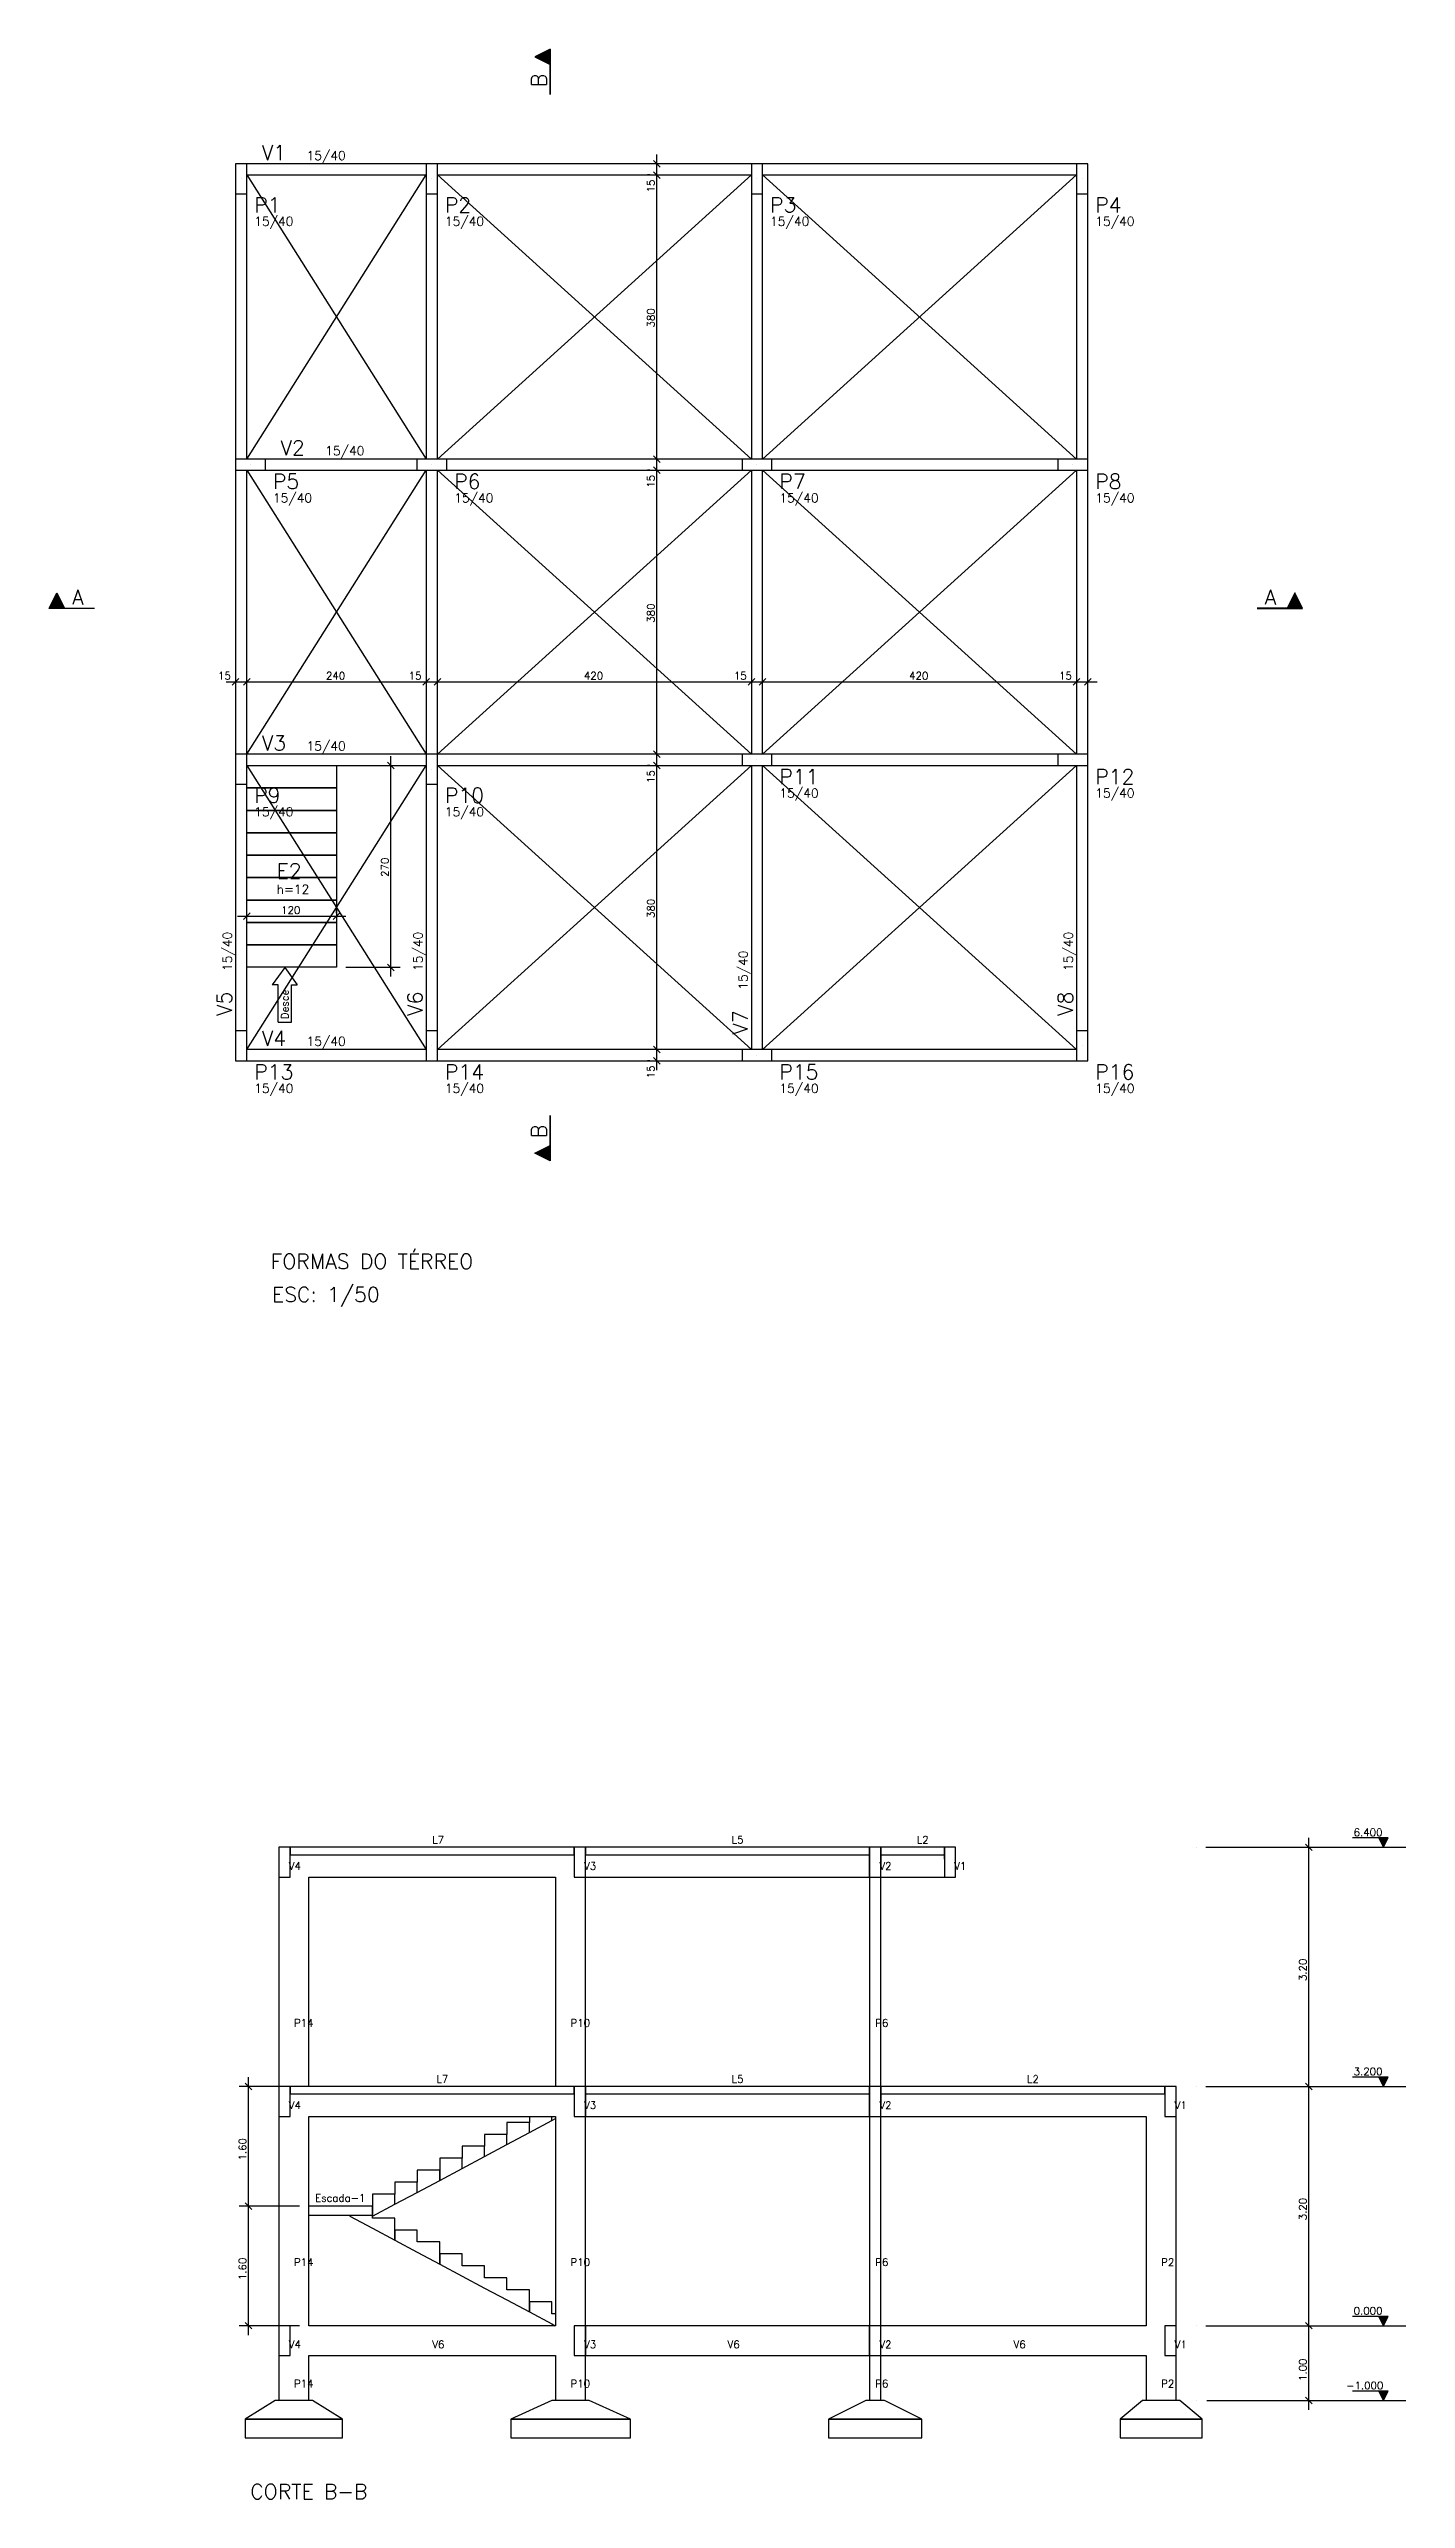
# Model space of a CAD drawing. Extents: x 3293.7 to 3380.6, y -1094.9 to -1060.8.
# Drawn here: x 3317.74 to 3335.89, y -1094.64 to -1061.86 of the extents above; entities that cross this region are included whole.
import ezdxf

# ---------------------------------------------------------------- set-up
doc = ezdxf.new("R2010")
doc.units = 0
doc.header["$LTSCALE"] = 50
doc.header["$MEASUREMENT"] = 0
doc.linetypes.add('ESTILO_TQS_0002', pattern=[0.4, 0.1, -0.3])
doc.layers.get('0').update_dxf_attribs({"linetype": 'CONTINUOUS'})
for name, color, linetype in [('1', 7, 'CONTINUOUS'), ('10', 3, 'CONTINUOUS'), ('11', 3, 'CONTINUOUS'), ('12', 3, 'CONTINUOUS'), ('13', 3, 'CONTINUOUS'), ('18', 4, 'CONTINUOUS'), ('200', 7, 'ESTILO_TQS_0002'), ('218', 5, 'CONTINUOUS'), ('219', 15, 'CONTINUOUS'), ('221', 11, 'CONTINUOUS'), ('226', 9, 'CONTINUOUS'), ('241', 12, 'CONTINUOUS'), ('242', 3, 'CONTINUOUS'), ('3', 1, 'CONTINUOUS'), ('30', 15, 'CONTINUOUS'), ('8', 3, 'CONTINUOUS'), ('9', 3, 'CONTINUOUS')]:
    doc.layers.add(name, color=color, linetype=linetype)
doc.styles.get("Standard").update_dxf_attribs({"font": 'ROMANS.SHX'})

# ---------------------------------------------------------------- blocks, each defined once
blk = doc.blocks.new('_DESCE', base_point=(-107.772629, -2930.174402))
for p, q in [((-107.772629, -2929.629159), (-106.272629, -2929.629159)), ((-107.772629, -2929.629159), (-107.772629, -2930.174402)), ((-107.772629, -2930.174402), (-106.272629, -2930.174402)), ((-105.572629, -2929.896668), (-106.272629, -2929.396668)), ((-106.272629, -2929.629159), (-106.272629, -2929.396668)), ((-105.572629, -2929.896668), (-106.272629, -2930.396668)), ((-106.272629, -2930.174402), (-106.272629, -2930.396668))]:
    blk.add_line(p, q)
blk = doc.blocks.new('_CORTEA', base_point=(9209.126031, 51.132535))
for p, q in [((9207.910076, 51.132535), (9208.117492, 51.547367)), ((9209.126031, 51.132535), (9207.910076, 51.132535)), ((9207.912897, 51.134273), (9208.117492, 51.543465)), ((9207.912897, 51.134274), (9209.126031, 51.134274)), ((9207.927983, 51.164445), (9208.307002, 51.164445)), ((9207.943939, 51.196355), (9208.291047, 51.196355)), ((9207.959894, 51.228265), (9208.275091, 51.228265)), ((9207.97585, 51.260175), (9208.259136, 51.260175)), ((9207.991806, 51.292086), (9208.24318, 51.292086)), ((9208.007761, 51.323996), (9208.227225, 51.323996)), ((9208.02362, 51.355717), (9208.211271, 51.355904)), ((9208.03967, 51.387816), (9208.195315, 51.387816)), ((9208.055624, 51.419726), (9208.17936, 51.419726)), ((9208.071579, 51.451636), (9208.163405, 51.451636)), ((9208.087534, 51.483547), (9208.14745, 51.483547)), ((9208.103489, 51.515457), (9208.131496, 51.515457)), ((9208.117492, 51.547367), (9208.324039, 51.134273)), ((9208.117492, 51.543464), (9208.322088, 51.134274))]:
    blk.add_line(p, q)
blk.add_lwpolyline([(9207.912898, 51.134274), (9208.117492, 51.543464), (9208.322088, 51.134274), (9207.912898, 51.134274)])
blk = doc.blocks.new('_COTAZL', base_point=(3914.576871, -2321.628458))
for p, q in [((3914.826871, -2321.128457), (3912.906872, -2321.128457)), ((3914.576871, -2321.628458), (3914.326871, -2321.128457)), ((3914.349167, -2321.17305), (3914.804576, -2321.17305)), ((3914.371463, -2321.217641), (3914.78228, -2321.217641)), ((3914.393759, -2321.262233), (3914.759985, -2321.262233)), ((3914.416054, -2321.306824), (3914.73769, -2321.306824)), ((3914.43835, -2321.351415), (3914.715394, -2321.351416)), ((3914.460646, -2321.396006), (3914.693099, -2321.396006)), ((3914.482942, -2321.440599), (3914.670803, -2321.440598)), ((3914.505238, -2321.485191), (3914.648507, -2321.48519)), ((3914.527534, -2321.529782), (3914.626211, -2321.529782)), ((3914.549829, -2321.574373), (3914.603914, -2321.574373)), ((3914.576871, -2321.628458), (3914.826871, -2321.128457))]:
    blk.add_line(p, q)
blk.add_lwpolyline([(3914.326871, -2321.128457), (3914.576871, -2321.628458), (3914.826871, -2321.128457), (3914.326871, -2321.128457)])

msp = doc.modelspace()

# ---------------------------------------------------------------- linework, layer by layer
at = {"layer": '1'}
for points in [[(3322.786, -1063.398), (3320.386, -1063.398)], [(3320.386, -1063.548), (3322.786, -1063.548)], [(3327.136, -1063.398), (3322.936, -1063.398)], [(3322.936, -1063.548), (3327.136, -1063.548)], [(3331.486, -1063.398), (3327.286, -1063.398)], [(3327.286, -1063.548), (3331.486, -1063.548)], [(3320.236, -1063.798), (3320.236, -1067.348)], [(3320.386, -1067.348), (3320.386, -1063.798)], [(3322.786, -1063.798), (3322.786, -1067.348)], [(3322.936, -1067.348), (3322.936, -1063.798)], [(3327.136, -1063.798), (3327.136, -1067.348)], [(3327.286, -1067.348), (3327.286, -1063.798)], [(3331.486, -1063.798), (3331.486, -1067.348)], [(3331.636, -1067.348), (3331.636, -1063.798)], [(3320.236, -1067.498), (3320.236, -1071.298)], [(3320.386, -1071.298), (3320.386, -1067.498)], [(3322.661, -1067.348), (3320.636, -1067.348)], [(3320.636, -1067.498), (3322.661, -1067.498)], [(3322.786, -1067.498), (3322.786, -1071.298)], [(3322.936, -1071.298), (3322.936, -1067.498)], [(3327.011, -1067.348), (3323.061, -1067.348)], [(3323.061, -1067.498), (3327.011, -1067.498)], [(3327.136, -1067.498), (3327.136, -1071.298)], [(3327.286, -1071.298), (3327.286, -1067.498)], [(3331.236, -1067.348), (3327.411, -1067.348)], [(3327.411, -1067.498), (3331.236, -1067.498)], [(3331.486, -1067.498), (3331.486, -1071.298)], [(3331.636, -1071.298), (3331.636, -1067.498)], [(3322.786, -1071.298), (3320.386, -1071.298)], [(3320.386, -1071.448), (3322.786, -1071.448)], [(3327.011, -1071.298), (3322.936, -1071.298)], [(3322.936, -1071.448), (3327.011, -1071.448)], [(3327.136, -1071.448), (3327.136, -1075.248)], [(3327.286, -1075.248), (3327.286, -1071.448)], [(3331.236, -1071.298), (3327.411, -1071.298)], [(3327.411, -1071.448), (3331.236, -1071.448)], [(3331.486, -1071.448), (3331.486, -1074.998)], [(3331.636, -1074.998), (3331.636, -1071.448)], [(3320.236, -1071.698), (3320.236, -1074.998)], [(3320.386, -1074.998), (3320.386, -1071.698)], [(3322.786, -1071.698), (3322.786, -1074.998)], [(3322.936, -1074.998), (3322.936, -1071.698)], [(3322.786, -1075.248), (3320.386, -1075.248)], [(3320.386, -1075.398), (3322.786, -1075.398)], [(3327.011, -1075.248), (3322.936, -1075.248)], [(3322.936, -1075.398), (3327.011, -1075.398)], [(3331.486, -1075.248), (3327.411, -1075.248)], [(3327.411, -1075.398), (3331.486, -1075.398)]]:
    msp.add_lwpolyline(points, dxfattribs=at)
at = {"layer": '18'}
for points in [[(3320.906, -1085.921), (3320.817, -1085.921), (3320.817, -1086.083)], [(3320.817, -1086.083), (3320.817, -1086.321), (3320.906, -1086.321)], [(3320.967, -1085.921), (3320.906, -1085.921)], [(3322.653, -1085.921), (3320.967, -1085.921)], [(3320.967, -1086.159), (3320.967, -1086.021)], [(3320.967, -1086.021), (3322.504, -1086.021)], [(3320.967, -1086.321), (3320.967, -1086.159)], [(3322.504, -1086.021), (3322.653, -1086.021)], [(3324.767, -1085.921), (3322.653, -1085.921)], [(3322.653, -1086.021), (3324.618, -1086.021)], [(3324.618, -1086.021), (3324.767, -1086.021)], [(3324.856, -1085.921), (3324.767, -1085.921)], [(3324.767, -1086.021), (3324.767, -1086.083)], [(3324.767, -1086.083), (3324.767, -1086.321), (3324.856, -1086.321)], [(3324.917, -1085.921), (3324.856, -1085.921)], [(3328.717, -1085.921), (3324.917, -1085.921)], [(3324.917, -1086.159), (3324.917, -1086.021)], [(3324.917, -1086.021), (3327.252, -1086.021)], [(3324.917, -1086.321), (3324.917, -1086.159)], [(3327.252, -1086.021), (3328.717, -1086.021)], [(3328.809, -1085.921), (3328.717, -1085.921)], [(3328.717, -1086.321), (3328.717, -1086.021), (3328.717, -1085.983)], [(3328.717, -1086.021), (3328.717, -1086.075)], [(3328.717, -1086.075), (3328.717, -1086.321), (3328.809, -1086.321)], [(3328.867, -1085.921), (3328.809, -1085.921)], [(3329.717, -1085.921), (3328.867, -1085.921)], [(3328.867, -1086.167), (3328.867, -1086.021)], [(3328.867, -1086.021), (3328.867, -1086.167)], [(3328.867, -1086.021), (3329.185, -1086.021)], [(3328.867, -1086.321), (3328.867, -1086.167)], [(3329.185, -1086.021), (3329.717, -1086.021)], [(3329.807, -1085.921), (3329.717, -1085.921)], [(3329.717, -1086.078), (3329.717, -1086.021)], [(3329.717, -1086.021), (3329.717, -1086.078)], [(3329.717, -1086.021), (3329.717, -1086.078)], [(3329.717, -1086.078), (3329.717, -1086.321), (3329.807, -1086.321)], [(3329.867, -1085.921), (3329.807, -1085.921)], [(3329.867, -1086.163), (3329.867, -1085.921)], [(3329.867, -1086.321), (3329.867, -1086.163)], [(3320.817, -1086.321), (3320.817, -1089.121)], [(3320.906, -1086.321), (3320.967, -1086.321)], [(3321.217, -1086.321), (3324.517, -1086.321)], [(3321.217, -1089.121), (3321.217, -1086.321)], [(3324.517, -1086.321), (3324.517, -1089.121)], [(3324.856, -1086.321), (3324.917, -1086.321)], [(3324.917, -1086.321), (3328.717, -1086.321)], [(3324.917, -1089.121), (3324.917, -1086.321)], [(3328.717, -1086.321), (3328.717, -1089.121)], [(3328.809, -1086.321), (3328.867, -1086.321)], [(3328.867, -1086.321), (3329.717, -1086.321)], [(3328.867, -1089.121), (3328.867, -1086.321)], [(3329.807, -1086.321), (3329.867, -1086.321)], [(3320.906, -1089.121), (3320.817, -1089.121), (3320.817, -1089.283)], [(3320.967, -1089.121), (3320.906, -1089.121)], [(3322.653, -1089.121), (3320.967, -1089.121)], [(3320.967, -1089.359), (3320.967, -1089.221), (3320.967, -1089.162)], [(3324.767, -1089.121), (3322.653, -1089.121)], [(3324.856, -1089.121), (3324.767, -1089.121)], [(3324.917, -1089.121), (3324.856, -1089.121)], [(3328.717, -1089.121), (3324.917, -1089.121)], [(3328.809, -1089.121), (3328.717, -1089.121)], [(3328.867, -1089.121), (3328.809, -1089.121)], [(3330.358, -1089.121), (3328.867, -1089.121)], [(3332.667, -1089.121), (3330.358, -1089.121)], [(3332.758, -1089.121), (3332.667, -1089.121)], [(3332.817, -1089.121), (3332.758, -1089.121)], [(3332.817, -1089.364), (3332.817, -1089.121)], [(3332.817, -1092.321), (3332.817, -1089.121)], [(3320.817, -1089.283), (3320.817, -1089.521), (3320.906, -1089.521)], [(3320.967, -1089.221), (3322.504, -1089.221)], [(3320.967, -1089.521), (3320.967, -1089.359)], [(3322.504, -1089.221), (3322.653, -1089.221)], [(3322.653, -1089.221), (3324.618, -1089.221)], [(3324.618, -1089.221), (3324.767, -1089.221)], [(3324.767, -1089.181), (3324.767, -1089.221), (3324.767, -1089.283)], [(3324.767, -1089.283), (3324.767, -1089.521), (3324.856, -1089.521)], [(3324.917, -1089.359), (3324.917, -1089.221)], [(3324.917, -1089.221), (3324.917, -1089.521), (3328.717, -1089.521)], [(3324.917, -1089.221), (3327.252, -1089.221)], [(3324.917, -1089.521), (3324.917, -1089.359)], [(3327.252, -1089.221), (3328.717, -1089.221)], [(3328.717, -1089.183), (3328.717, -1089.221), (3328.717, -1089.275)], [(3328.717, -1089.521), (3328.717, -1089.221)], [(3328.717, -1089.275), (3328.717, -1089.521), (3328.809, -1089.521)], [(3328.867, -1089.367), (3328.867, -1089.221)], [(3328.867, -1089.221), (3328.867, -1089.367)], [(3328.867, -1089.221), (3330.288, -1089.221)], [(3328.867, -1089.521), (3328.867, -1089.367)], [(3330.288, -1089.221), (3330.358, -1089.221)], [(3330.358, -1089.221), (3332.515, -1089.221)], [(3332.515, -1089.221), (3332.667, -1089.221)], [(3332.667, -1089.221), (3332.667, -1089.278)], [(3332.667, -1089.278), (3332.667, -1089.521), (3332.758, -1089.521)], [(3332.817, -1089.521), (3332.817, -1089.364)], [(3320.817, -1089.521), (3320.817, -1092.321)], [(3320.906, -1089.521), (3320.967, -1089.521)], [(3321.217, -1089.521), (3324.517, -1089.521)], [(3321.217, -1092.321), (3321.217, -1089.521)], [(3323.867, -1089.761), (3323.567, -1089.761), (3323.567, -1089.921)], [(3323.567, -1090.057), (3323.867, -1089.897), (3323.867, -1089.761)], [(3324.167, -1089.601), (3323.867, -1089.601), (3323.867, -1089.761)], [(3323.867, -1089.897), (3324.167, -1089.737), (3324.167, -1089.601)], [(3324.167, -1089.521), (3324.167, -1089.601)], [(3324.167, -1089.737), (3324.467, -1089.577), (3324.467, -1089.521)], [(3324.467, -1089.577), (3324.517, -1089.551)], [(3324.517, -1089.521), (3324.517, -1092.321)], [(3324.856, -1089.521), (3324.917, -1089.521)], [(3324.917, -1092.321), (3324.917, -1089.521)], [(3328.717, -1089.521), (3328.717, -1092.321)], [(3328.809, -1089.521), (3328.867, -1089.521)], [(3328.867, -1089.521), (3332.417, -1089.521)], [(3328.867, -1092.321), (3328.867, -1089.521)], [(3332.417, -1089.521), (3332.417, -1092.321)], [(3332.758, -1089.521), (3332.817, -1089.521)], [(3323.267, -1090.081), (3322.967, -1090.081), (3322.967, -1090.377)], [(3322.967, -1090.377), (3323.267, -1090.217), (3323.267, -1090.081)], [(3323.567, -1089.921), (3323.267, -1089.921), (3323.267, -1090.081)], [(3323.267, -1090.217), (3323.567, -1090.057), (3323.567, -1089.921)], [(3322.667, -1090.401), (3322.367, -1090.401), (3322.367, -1090.561)], [(3322.367, -1090.697), (3322.667, -1090.537), (3322.667, -1090.401)], [(3322.967, -1090.241), (3322.667, -1090.241), (3322.667, -1090.401)], [(3322.667, -1090.537), (3322.967, -1090.377), (3322.967, -1090.241)], [(3322.067, -1090.841), (3322.067, -1090.721), (3321.217, -1090.721)], [(3322.367, -1090.561), (3322.067, -1090.561), (3322.067, -1090.857)], [(3322.067, -1090.857), (3322.367, -1090.697), (3322.367, -1090.561)], [(3321.217, -1090.841), (3322.067, -1090.841)], [(3321.767, -1090.841), (3321.767, -1090.857), (3322.067, -1091.017)], [(3322.067, -1090.881), (3322.067, -1090.841)], [(3322.367, -1091.177), (3322.367, -1090.881), (3322.067, -1090.881)], [(3322.067, -1091.017), (3322.367, -1091.177)], [(3322.667, -1091.201), (3322.667, -1091.041), (3322.367, -1091.041)], [(3322.367, -1091.041), (3322.367, -1091.177), (3322.667, -1091.337)], [(3322.967, -1091.497), (3322.967, -1091.201), (3322.667, -1091.201)], [(3322.667, -1091.337), (3322.967, -1091.497)], [(3323.267, -1091.521), (3323.267, -1091.361), (3322.967, -1091.361)], [(3322.967, -1091.361), (3322.967, -1091.497), (3323.267, -1091.657)], [(3323.567, -1091.681), (3323.567, -1091.521), (3323.267, -1091.521)], [(3323.267, -1091.657), (3323.567, -1091.817)], [(3323.867, -1091.841), (3323.867, -1091.681), (3323.567, -1091.681)], [(3323.567, -1091.817), (3323.867, -1091.977)], [(3324.167, -1092.137), (3324.167, -1091.841), (3323.867, -1091.841)], [(3323.867, -1091.977), (3324.167, -1092.137)], [(3324.467, -1092.161), (3324.467, -1092.001), (3324.167, -1092.001)], [(3324.167, -1092.001), (3324.167, -1092.137), (3324.467, -1092.297)], [(3320.817, -1092.321), (3320.817, -1092.721)], [(3320.906, -1092.321), (3320.817, -1092.321), (3320.817, -1092.483)], [(3320.967, -1092.321), (3320.906, -1092.321)], [(3320.967, -1092.559), (3320.967, -1092.321)], [(3324.517, -1092.321), (3321.217, -1092.321)], [(3324.517, -1092.161), (3324.467, -1092.161)], [(3324.467, -1092.297), (3324.512, -1092.321)], [(3324.856, -1092.321), (3324.767, -1092.321), (3324.767, -1092.483)], [(3324.917, -1092.321), (3324.856, -1092.321)], [(3324.917, -1092.559), (3324.917, -1092.321)], [(3324.917, -1092.321), (3324.917, -1092.721), (3328.717, -1092.721)], [(3328.717, -1092.721), (3328.717, -1092.321), (3324.917, -1092.321)], [(3328.809, -1092.321), (3328.717, -1092.321), (3328.717, -1092.475)], [(3328.717, -1092.321), (3328.717, -1093.321)], [(3328.867, -1092.321), (3328.809, -1092.321)], [(3328.867, -1092.567), (3328.867, -1092.321)], [(3332.417, -1092.321), (3328.867, -1092.321)], [(3332.758, -1092.321), (3332.667, -1092.321), (3332.667, -1092.478)], [(3332.817, -1092.321), (3332.758, -1092.321)], [(3332.817, -1092.564), (3332.817, -1092.321)], [(3332.817, -1093.321), (3332.817, -1092.321)], [(3320.817, -1092.483), (3320.817, -1092.721), (3320.906, -1092.721)], [(3320.817, -1092.721), (3320.817, -1093.321)], [(3320.906, -1092.721), (3320.967, -1092.721)], [(3320.967, -1092.721), (3320.967, -1092.559)], [(3321.217, -1092.721), (3324.517, -1092.721)], [(3321.217, -1093.321), (3321.217, -1092.721)], [(3324.517, -1092.721), (3324.517, -1093.321)], [(3324.767, -1092.483), (3324.767, -1092.721), (3324.856, -1092.721)], [(3324.856, -1092.721), (3324.917, -1092.721)], [(3324.917, -1092.721), (3324.917, -1092.559)], [(3324.917, -1093.321), (3324.917, -1092.721)], [(3328.717, -1092.475), (3328.717, -1092.721), (3328.809, -1092.721)], [(3328.809, -1092.721), (3328.867, -1092.721)], [(3328.867, -1092.721), (3328.867, -1092.567)], [(3328.867, -1092.721), (3332.417, -1092.721)], [(3328.867, -1093.321), (3328.867, -1092.721)], [(3332.417, -1092.721), (3332.417, -1093.321)], [(3332.667, -1092.478), (3332.667, -1092.721), (3332.758, -1092.721)], [(3332.758, -1092.721), (3332.817, -1092.721)], [(3332.817, -1092.721), (3332.817, -1092.564)], [(3320.367, -1093.571), (3321.667, -1093.571), (3321.267, -1093.321)], [(3321.267, -1093.321), (3320.767, -1093.321), (3320.367, -1093.571)], [(3323.917, -1093.571), (3325.517, -1093.571), (3324.967, -1093.321)], [(3324.967, -1093.321), (3324.467, -1093.321), (3323.917, -1093.571)], [(3328.167, -1093.571), (3329.417, -1093.571), (3328.917, -1093.321)], [(3328.917, -1093.321), (3328.667, -1093.321), (3328.167, -1093.571)], [(3332.067, -1093.571), (3333.167, -1093.571), (3332.867, -1093.321)], [(3332.867, -1093.321), (3332.367, -1093.321), (3332.067, -1093.571)], [(3320.367, -1093.571), (3320.367, -1093.821), (3321.667, -1093.821)], [(3321.667, -1093.821), (3321.667, -1093.571), (3320.367, -1093.571)], [(3323.917, -1093.571), (3323.917, -1093.821), (3325.517, -1093.821)], [(3325.517, -1093.821), (3325.517, -1093.571), (3323.917, -1093.571)], [(3328.167, -1093.571), (3328.167, -1093.821), (3329.417, -1093.821)], [(3329.417, -1093.821), (3329.417, -1093.571), (3328.167, -1093.571)], [(3332.067, -1093.571), (3332.067, -1093.821), (3333.167, -1093.821)], [(3333.167, -1093.821), (3333.167, -1093.571), (3332.067, -1093.571)]]:
    msp.add_lwpolyline(points, dxfattribs=at)
at = {"layer": '200'}
for p, q in [((3334.592, -1085.921), (3335.892, -1085.921)), ((3334.592, -1089.121), (3335.892, -1089.121)), ((3334.592, -1092.321), (3335.892, -1092.321)), ((3334.592, -1093.321), (3335.892, -1093.321))]:
    msp.add_line(p, q, dxfattribs=at)
at = {"layer": '218'}
for points in [[(3321.586, -1071.748), (3320.386, -1071.748), (3320.386, -1071.448), (3321.586, -1071.448), (3321.586, -1071.748)], [(3321.586, -1072.048), (3320.386, -1072.048), (3320.386, -1071.748), (3321.586, -1071.748), (3321.586, -1072.048)], [(3321.586, -1072.348), (3320.386, -1072.348), (3320.386, -1072.048), (3321.586, -1072.048), (3321.586, -1072.348)], [(3321.586, -1072.648), (3320.386, -1072.648), (3320.386, -1072.348), (3321.586, -1072.348), (3321.586, -1072.648)], [(3321.586, -1072.948), (3320.386, -1072.948), (3320.386, -1072.648), (3321.586, -1072.648), (3321.586, -1072.948)], [(3321.586, -1073.248), (3320.386, -1073.248), (3320.386, -1072.948), (3321.586, -1072.948), (3321.586, -1073.248)], [(3321.586, -1073.548), (3320.386, -1073.548), (3320.386, -1073.248), (3321.586, -1073.248), (3321.586, -1073.548)], [(3321.586, -1073.848), (3320.386, -1073.848), (3320.386, -1073.548), (3321.586, -1073.548), (3321.586, -1073.848)], [(3321.586, -1074.148), (3320.386, -1074.148), (3320.386, -1073.848), (3321.586, -1073.848), (3321.586, -1074.148)]]:
    msp.add_lwpolyline(points, dxfattribs=at)
at = {"layer": '221', "color": 11}
for p, q in [((3325.872, -1063.673), (3325.872, -1063.273)), ((3325.776, -1063.398), (3325.747, -1063.398)), ((3325.776, -1063.548), (3325.747, -1063.548)), ((3325.776, -1063.548), (3325.747, -1063.548)), ((3325.916, -1063.443), (3325.828, -1063.354)), ((3325.916, -1063.593), (3325.828, -1063.504)), ((3325.916, -1063.593), (3325.828, -1063.504)), ((3325.872, -1067.473), (3325.872, -1063.423)), ((3325.901, -1063.398), (3325.901, -1063.398)), ((3325.901, -1063.548), (3325.901, -1063.548)), ((3325.901, -1063.548), (3325.901, -1063.548)), ((3325.776, -1067.348), (3325.747, -1067.348)), ((3325.776, -1067.348), (3325.747, -1067.348)), ((3325.776, -1067.498), (3325.747, -1067.498)), ((3325.776, -1067.498), (3325.747, -1067.498)), ((3325.916, -1067.393), (3325.828, -1067.304)), ((3325.916, -1067.393), (3325.828, -1067.304)), ((3325.916, -1067.543), (3325.828, -1067.454)), ((3325.916, -1067.543), (3325.828, -1067.454)), ((3325.872, -1067.623), (3325.872, -1067.223)), ((3325.872, -1071.423), (3325.872, -1067.373)), ((3325.901, -1067.348), (3325.901, -1067.348)), ((3325.901, -1067.348), (3325.901, -1067.348)), ((3325.901, -1067.498), (3325.901, -1067.498)), ((3325.901, -1067.498), (3325.901, -1067.498)), ((3320.111, -1070.327), (3320.511, -1070.327)), ((3320.191, -1070.372), (3320.28, -1070.283)), ((3320.236, -1070.327), (3320.236, -1070.327)), ((3320.261, -1070.327), (3322.911, -1070.327)), ((3320.341, -1070.372), (3320.43, -1070.283)), ((3320.341, -1070.372), (3320.43, -1070.283)), ((3320.386, -1070.327), (3320.386, -1070.327)), ((3320.386, -1070.327), (3320.386, -1070.327)), ((3322.661, -1070.327), (3323.061, -1070.327)), ((3322.741, -1070.372), (3322.83, -1070.283)), ((3322.741, -1070.372), (3322.83, -1070.283)), ((3322.786, -1070.327), (3322.786, -1070.327)), ((3322.786, -1070.327), (3322.786, -1070.327)), ((3322.811, -1070.327), (3327.261, -1070.327)), ((3322.891, -1070.372), (3322.98, -1070.283)), ((3322.891, -1070.372), (3322.98, -1070.283)), ((3322.936, -1070.327), (3322.936, -1070.327)), ((3322.936, -1070.327), (3322.936, -1070.327)), ((3327.011, -1070.327), (3327.411, -1070.327)), ((3327.091, -1070.372), (3327.18, -1070.283)), ((3327.091, -1070.372), (3327.18, -1070.283)), ((3327.136, -1070.327), (3327.136, -1070.327)), ((3327.136, -1070.327), (3327.136, -1070.327)), ((3327.161, -1070.327), (3331.611, -1070.327)), ((3327.241, -1070.372), (3327.33, -1070.283)), ((3327.241, -1070.372), (3327.33, -1070.283)), ((3327.286, -1070.327), (3327.286, -1070.327)), ((3327.286, -1070.327), (3327.286, -1070.327)), ((3331.361, -1070.327), (3331.761, -1070.327)), ((3331.441, -1070.372), (3331.53, -1070.283)), ((3331.441, -1070.372), (3331.53, -1070.283)), ((3331.486, -1070.327), (3331.486, -1070.327)), ((3331.486, -1070.327), (3331.486, -1070.327)), ((3331.591, -1070.372), (3331.68, -1070.283)), ((3331.636, -1070.327), (3331.636, -1070.327)), ((3321.586, -1071.448), (3321.586, -1071.448)), ((3321.711, -1071.448), (3322.437, -1071.448)), ((3322.356, -1071.493), (3322.268, -1071.404)), ((3322.312, -1074.273), (3322.312, -1071.323)), ((3325.776, -1071.298), (3325.747, -1071.298)), ((3325.776, -1071.298), (3325.747, -1071.298)), ((3325.776, -1071.448), (3325.747, -1071.448)), ((3325.776, -1071.448), (3325.747, -1071.448)), ((3325.916, -1071.343), (3325.828, -1071.254)), ((3325.916, -1071.343), (3325.828, -1071.254)), ((3325.916, -1071.493), (3325.828, -1071.404)), ((3325.916, -1071.493), (3325.828, -1071.404)), ((3325.872, -1071.573), (3325.872, -1071.173)), ((3325.872, -1075.373), (3325.872, -1071.323)), ((3325.901, -1071.298), (3325.901, -1071.298)), ((3325.901, -1071.298), (3325.901, -1071.298)), ((3325.901, -1071.448), (3325.901, -1071.448)), ((3325.901, -1071.448), (3325.901, -1071.448)), ((3320.341, -1073.507), (3320.43, -1073.419)), ((3320.386, -1073.423), (3320.386, -1073.338)), ((3321.541, -1073.507), (3321.63, -1073.419)), ((3321.586, -1073.423), (3321.586, -1073.338)), ((3320.261, -1073.463), (3321.711, -1073.463)), ((3320.386, -1073.548), (3320.386, -1073.548)), ((3321.586, -1073.548), (3321.586, -1073.548)), ((3321.586, -1074.148), (3321.586, -1074.148)), ((3321.711, -1074.148), (3322.437, -1074.148)), ((3322.356, -1074.193), (3322.268, -1074.104)), ((3325.776, -1075.248), (3325.747, -1075.248)), ((3325.776, -1075.248), (3325.747, -1075.248)), ((3325.776, -1075.398), (3325.747, -1075.398)), ((3325.916, -1075.293), (3325.828, -1075.204)), ((3325.916, -1075.293), (3325.828, -1075.204)), ((3325.916, -1075.443), (3325.828, -1075.354)), ((3325.872, -1075.523), (3325.872, -1075.123)), ((3325.901, -1075.248), (3325.901, -1075.248)), ((3325.901, -1075.248), (3325.901, -1075.248)), ((3325.901, -1075.398), (3325.901, -1075.398)), ((3321.092, -1089.121), (3320.285, -1089.121)), ((3320.455, -1089.165), (3320.366, -1089.077)), ((3320.41, -1090.846), (3320.41, -1088.996)), ((3321.217, -1089.121), (3321.217, -1089.121)), ((3321.092, -1090.721), (3320.285, -1090.721)), ((3321.092, -1090.721), (3320.285, -1090.721)), ((3320.455, -1090.765), (3320.366, -1090.677)), ((3320.455, -1090.765), (3320.366, -1090.677)), ((3320.41, -1092.446), (3320.41, -1090.596)), ((3321.217, -1090.721), (3321.217, -1090.721)), ((3321.217, -1090.721), (3321.217, -1090.721)), ((3321.092, -1092.321), (3320.285, -1092.321)), ((3320.455, -1092.365), (3320.366, -1092.277)), ((3321.217, -1092.321), (3321.217, -1092.321))]:
    msp.add_line(p, q, dxfattribs=at)
at = {"layer": '221'}
for p, q in [((3334.636, -1085.965), (3334.548, -1085.877)), ((3334.592, -1089.246), (3334.592, -1085.796)), ((3333.092, -1085.921), (3333.092, -1085.921)), ((3333.217, -1085.921), (3334.717, -1085.921)), ((3333.092, -1089.121), (3333.092, -1089.121)), ((3333.092, -1089.121), (3333.092, -1089.121)), ((3333.217, -1089.121), (3334.717, -1089.121)), ((3333.217, -1089.121), (3334.717, -1089.121)), ((3334.636, -1089.165), (3334.548, -1089.077)), ((3334.636, -1089.165), (3334.548, -1089.077)), ((3334.592, -1092.446), (3334.592, -1088.996)), ((3333.092, -1092.321), (3333.092, -1092.321)), ((3333.092, -1092.321), (3333.092, -1092.321)), ((3333.217, -1092.321), (3334.717, -1092.321)), ((3333.217, -1092.321), (3334.717, -1092.321)), ((3334.636, -1092.365), (3334.548, -1092.277)), ((3334.636, -1092.365), (3334.548, -1092.277)), ((3334.592, -1093.446), (3334.592, -1092.196)), ((3333.092, -1093.321), (3333.092, -1093.321)), ((3333.229, -1093.321), (3334.717, -1093.321)), ((3334.636, -1093.365), (3334.548, -1093.277))]:
    msp.add_line(p, q, dxfattribs=at)
at = {"layer": '241'}
for p, q in [((3320.386, -1067.348), (3322.786, -1063.548)), ((3320.386, -1063.548), (3322.786, -1067.348)), ((3322.936, -1067.348), (3327.136, -1063.548)), ((3322.936, -1063.548), (3327.136, -1067.348)), ((3327.286, -1067.348), (3331.486, -1063.548)), ((3327.286, -1063.548), (3331.486, -1067.348)), ((3320.386, -1071.298), (3322.786, -1067.498)), ((3320.386, -1067.498), (3322.786, -1071.298)), ((3322.936, -1071.298), (3327.136, -1067.498)), ((3322.936, -1067.498), (3327.136, -1071.298)), ((3327.286, -1071.298), (3331.486, -1067.498)), ((3327.286, -1067.498), (3331.486, -1071.298)), ((3320.386, -1075.248), (3322.786, -1071.448)), ((3320.386, -1071.448), (3322.786, -1075.248)), ((3322.936, -1075.248), (3327.136, -1071.448)), ((3322.936, -1071.448), (3327.136, -1075.248)), ((3327.286, -1075.248), (3331.486, -1071.448)), ((3327.286, -1071.448), (3331.486, -1075.248))]:
    msp.add_line(p, q, dxfattribs=at)
at = {"layer": '242'}
for p, q in [((3320.311, -1063.598), (3320.311, -1063.598)), ((3322.861, -1063.598), (3322.861, -1063.598)), ((3327.211, -1063.598), (3327.211, -1063.598)), ((3331.561, -1063.598), (3331.561, -1063.598)), ((3320.436, -1067.423), (3320.436, -1067.423)), ((3322.861, -1067.423), (3322.861, -1067.423)), ((3327.211, -1067.423), (3327.211, -1067.423)), ((3331.436, -1067.423), (3331.436, -1067.423)), ((3327.211, -1071.373), (3327.211, -1071.373)), ((3331.436, -1071.373), (3331.436, -1071.373)), ((3320.311, -1071.498), (3320.311, -1071.498)), ((3322.861, -1071.498), (3322.861, -1071.498)), ((3320.311, -1075.198), (3320.311, -1075.198)), ((3322.861, -1075.198), (3322.861, -1075.198)), ((3327.211, -1075.323), (3327.211, -1075.323)), ((3331.561, -1075.198), (3331.561, -1075.198))]:
    msp.add_line(p, q, dxfattribs=at)
at = {"layer": '3'}
for points in [[(3320.236, -1063.798), (3320.386, -1063.798), (3320.386, -1063.398), (3320.236, -1063.398), (3320.236, -1063.798)], [(3322.786, -1063.798), (3322.936, -1063.798), (3322.936, -1063.398), (3322.786, -1063.398), (3322.786, -1063.798)], [(3327.136, -1063.798), (3327.286, -1063.798), (3327.286, -1063.398), (3327.136, -1063.398), (3327.136, -1063.798)], [(3331.486, -1063.798), (3331.636, -1063.798), (3331.636, -1063.398), (3331.486, -1063.398), (3331.486, -1063.798)], [(3320.236, -1067.348), (3320.236, -1067.498), (3320.636, -1067.498), (3320.636, -1067.348), (3320.236, -1067.348)], [(3322.661, -1067.348), (3322.661, -1067.498), (3323.061, -1067.498), (3323.061, -1067.348), (3322.661, -1067.348)], [(3327.011, -1067.348), (3327.011, -1067.498), (3327.411, -1067.498), (3327.411, -1067.348), (3327.011, -1067.348)], [(3331.236, -1067.348), (3331.236, -1067.498), (3331.636, -1067.498), (3331.636, -1067.348), (3331.236, -1067.348)], [(3320.236, -1071.698), (3320.386, -1071.698), (3320.386, -1071.298), (3320.236, -1071.298), (3320.236, -1071.698)], [(3322.786, -1071.698), (3322.936, -1071.698), (3322.936, -1071.298), (3322.786, -1071.298), (3322.786, -1071.698)], [(3327.011, -1071.298), (3327.011, -1071.448), (3327.411, -1071.448), (3327.411, -1071.298), (3327.011, -1071.298)], [(3331.236, -1071.298), (3331.236, -1071.448), (3331.636, -1071.448), (3331.636, -1071.298), (3331.236, -1071.298)], [(3320.386, -1074.998), (3320.236, -1074.998), (3320.236, -1075.398), (3320.386, -1075.398), (3320.386, -1074.998)], [(3322.936, -1074.998), (3322.786, -1074.998), (3322.786, -1075.398), (3322.936, -1075.398), (3322.936, -1074.998)], [(3331.486, -1075.398), (3331.636, -1075.398), (3331.636, -1074.998), (3331.486, -1074.998), (3331.486, -1075.398)], [(3327.411, -1075.398), (3327.411, -1075.248), (3327.011, -1075.248), (3327.011, -1075.398), (3327.411, -1075.398)]]:
    msp.add_lwpolyline(points, dxfattribs=at)
at = {"layer": '30'}
for points in [[(3320.817, -1086.083), (3320.817, -1086.321), (3320.906, -1086.321), (3320.967, -1086.321), (3320.967, -1086.159), (3320.967, -1085.921), (3320.906, -1085.921), (3320.817, -1085.921), (3320.817, -1086.083)], [(3322.653, -1085.921), (3322.504, -1085.921), (3320.967, -1085.921), (3320.967, -1085.962), (3320.967, -1086.021), (3322.504, -1086.021), (3322.653, -1086.021), (3324.618, -1086.021), (3324.767, -1086.021), (3324.767, -1085.981), (3324.767, -1085.921), (3324.618, -1085.921), (3322.653, -1085.921)], [(3324.767, -1086.083), (3324.767, -1086.321), (3324.856, -1086.321), (3324.917, -1086.321), (3324.917, -1086.159), (3324.917, -1085.921), (3324.856, -1085.921), (3324.767, -1085.921), (3324.767, -1086.083)], [(3324.917, -1085.921), (3324.917, -1085.962), (3324.917, -1086.021), (3327.252, -1086.021), (3328.717, -1086.021), (3328.717, -1085.983), (3328.717, -1085.921), (3327.252, -1085.921), (3324.917, -1085.921)], [(3328.717, -1086.075), (3328.717, -1086.321), (3328.809, -1086.321), (3328.867, -1086.321), (3328.867, -1086.167), (3328.867, -1085.921), (3328.809, -1085.921), (3328.717, -1085.921), (3328.717, -1086.075)], [(3328.867, -1085.921), (3328.867, -1085.96), (3328.867, -1086.021), (3329.185, -1086.021), (3329.717, -1086.021), (3329.717, -1085.982), (3329.717, -1085.921), (3329.185, -1085.921), (3328.867, -1085.921)], [(3329.717, -1086.078), (3329.717, -1086.321), (3329.807, -1086.321), (3329.867, -1086.321), (3329.867, -1086.163), (3329.867, -1085.921), (3329.807, -1085.921), (3329.717, -1085.921), (3329.717, -1086.078)], [(3320.817, -1089.283), (3320.817, -1089.521), (3320.906, -1089.521), (3320.967, -1089.521), (3320.967, -1089.359), (3320.967, -1089.121), (3320.906, -1089.121), (3320.817, -1089.121), (3320.817, -1089.283)], [(3322.653, -1089.121), (3322.504, -1089.121), (3320.967, -1089.121), (3320.967, -1089.162), (3320.967, -1089.221), (3322.504, -1089.221), (3322.653, -1089.221), (3324.618, -1089.221), (3324.767, -1089.221), (3324.767, -1089.181), (3324.767, -1089.121), (3324.618, -1089.121), (3322.653, -1089.121)], [(3324.767, -1089.283), (3324.767, -1089.521), (3324.856, -1089.521), (3324.917, -1089.521), (3324.917, -1089.359), (3324.917, -1089.121), (3324.856, -1089.121), (3324.767, -1089.121), (3324.767, -1089.283)], [(3324.917, -1089.121), (3324.917, -1089.162), (3324.917, -1089.221), (3327.252, -1089.221), (3328.717, -1089.221), (3328.717, -1089.183), (3328.717, -1089.121), (3327.252, -1089.121), (3324.917, -1089.121)], [(3328.717, -1089.275), (3328.717, -1089.521), (3328.809, -1089.521), (3328.867, -1089.521), (3328.867, -1089.367), (3328.867, -1089.121), (3328.809, -1089.121), (3328.717, -1089.121), (3328.717, -1089.275)], [(3330.358, -1089.121), (3330.288, -1089.121), (3328.867, -1089.121), (3328.867, -1089.16), (3328.867, -1089.221), (3330.288, -1089.221), (3330.358, -1089.221), (3332.515, -1089.221), (3332.667, -1089.221), (3332.667, -1089.182), (3332.667, -1089.121), (3332.515, -1089.121), (3330.358, -1089.121)], [(3332.667, -1089.278), (3332.667, -1089.521), (3332.758, -1089.521), (3332.817, -1089.521), (3332.817, -1089.364), (3332.817, -1089.121), (3332.758, -1089.121), (3332.667, -1089.121), (3332.667, -1089.278)], [(3320.817, -1092.483), (3320.817, -1092.721), (3320.906, -1092.721), (3320.967, -1092.721), (3320.967, -1092.559), (3320.967, -1092.321), (3320.906, -1092.321), (3320.817, -1092.321), (3320.817, -1092.483)], [(3324.767, -1092.483), (3324.767, -1092.721), (3324.856, -1092.721), (3324.917, -1092.721), (3324.917, -1092.559), (3324.917, -1092.321), (3324.856, -1092.321), (3324.767, -1092.321), (3324.767, -1092.483)], [(3328.717, -1092.475), (3328.717, -1092.721), (3328.809, -1092.721), (3328.867, -1092.721), (3328.867, -1092.567), (3328.867, -1092.321), (3328.809, -1092.321), (3328.717, -1092.321), (3328.717, -1092.475)], [(3332.667, -1092.478), (3332.667, -1092.721), (3332.758, -1092.721), (3332.817, -1092.721), (3332.817, -1092.564), (3332.817, -1092.321), (3332.758, -1092.321), (3332.667, -1092.321), (3332.667, -1092.478)]]:
    msp.add_lwpolyline(points, dxfattribs=at)

# ---------------------------------------------------------------- block references
at = {"xscale": 0.25, "yscale": 0.25, "zscale": 0.01}
msp.add_blockref('_COTAZL', (3335.592, -1093.321), dxfattribs=at)
at = {"layer": '218', "xscale": 0.33333333, "yscale": 0.33333333, "zscale": 0.01, "rotation": 90}
msp.add_blockref('_DESCE', (3320.986, -1074.882), dxfattribs=at)
at = {"layer": '221', "xscale": 0.25, "yscale": 0.25, "zscale": 0.01}
for p in [(3335.592, -1085.921), (3335.592, -1089.121), (3335.592, -1092.321)]:
    msp.add_blockref('_COTAZL', p, dxfattribs=at)
at = {"layer": '226', "yscale": 0.5, "zscale": 0.01, "rotation": 90}
for p, xscale in [((3324.445, -1062.471), -0.5), ((3324.445, -1076.131), 0.5)]:
    msp.add_blockref('_CORTEA', p, dxfattribs=dict(at, xscale=xscale))
at = {"layer": '226', "yscale": 0.5, "zscale": 0.01}
for p, xscale in [((3318.349, -1069.346), 0.5), ((3333.901, -1069.346), -0.5)]:
    msp.add_blockref('_CORTEA', p, dxfattribs=dict(at, xscale=xscale))

# ---------------------------------------------------------------- texts
for s, p in [('ESC: 1/50', (3320.724, -1078.625)), ('CORTE B-B', (3320.433, -1094.64))]:
    msp.add_text(s, height=0.2).set_placement(p)
at = {"layer": '10'}
msp.add_text('E2', height=0.2, dxfattribs=at).set_placement((3320.785, -1072.959))
at = {"layer": '11'}
for p in [(3321.186, -1063.348), (3321.436, -1067.298), (3321.186, -1071.248), (3321.186, -1075.198)]:
    msp.add_text('15/40', height=0.12, dxfattribs=at).set_placement(p)
for p in [(3320.186, -1074.198), (3322.736, -1074.198), (3331.436, -1074.198), (3327.086, -1074.448)]:
    msp.add_text('15/40', height=0.12, rotation=90, dxfattribs=at).set_placement(p)
at = {"layer": '12'}
for p in [(3320.486, -1064.228), (3323.036, -1064.228), (3327.386, -1064.228), (3331.736, -1064.228), (3320.736, -1067.928), (3323.161, -1067.928), (3327.511, -1067.928), (3331.736, -1067.928), (3327.511, -1071.878), (3331.736, -1071.878), (3320.486, -1072.128), (3323.036, -1072.128), (3320.486, -1075.828), (3323.036, -1075.828), (3327.511, -1075.828), (3331.736, -1075.828)]:
    msp.add_text('15/40', height=0.12, dxfattribs=at).set_placement(p)
at = {"layer": '13'}
msp.add_text('h=12', height=0.12, dxfattribs=at).set_placement((3320.785, -1073.163))
at = {"layer": '18'}
msp.add_text('FORMAS DO TÉRREO', height=0.2, dxfattribs=at).set_placement((3320.707, -1078.182))
at = {"layer": '218'}
msp.add_text('Desce', height=0.1, rotation=90, dxfattribs=at).set_placement((3320.946, -1074.842))
at = {"layer": '219'}
for s, p in [('L7', (3322.867, -1085.871)), ('L5', (3326.873, -1085.871)), ('L2', (3329.348, -1085.871)), ('V4', (3320.948, -1086.221)), ('V3', (3324.898, -1086.221)), ('V2', (3328.848, -1086.221)), ('V1', (3329.848, -1086.221)), ('P14', (3321.017, -1088.321)), ('P10', (3324.717, -1088.321)), ('P6', (3328.792, -1088.321)), ('L7', (3322.923, -1089.071)), ('L5', (3326.873, -1089.071)), ('L2', (3330.823, -1089.071)), ('V4', (3320.948, -1089.421)), ('V3', (3324.898, -1089.421)), ('V2', (3328.848, -1089.421)), ('V1', (3332.798, -1089.421)), ('Escada-1', (3321.3, -1090.662)), ('P14', (3321.017, -1091.521)), ('P10', (3324.717, -1091.521)), ('P6', (3328.792, -1091.521)), ('P2', (3332.617, -1091.521)), ('V4', (3320.948, -1092.621)), ('V6', (3322.867, -1092.621)), ('V3', (3324.898, -1092.621)), ('V6', (3326.817, -1092.621)), ('V2', (3328.848, -1092.621)), ('V6', (3330.642, -1092.621)), ('V1', (3332.798, -1092.621)), ('P14', (3321.017, -1093.146)), ('P10', (3324.717, -1093.146)), ('P6', (3328.792, -1093.146)), ('P2', (3332.617, -1093.146))]:
    msp.add_text(s, height=0.1, dxfattribs=at).set_placement(p)
at = {"layer": '221', "color": 11}
for s, p in [('15', (3325.842, -1063.782)), ('380', (3325.842, -1065.588)), ('15', (3325.842, -1067.732)), ('380', (3325.842, -1069.538)), ('15', (3325.842, -1071.682)), ('270', (3322.282, -1072.938)), ('380', (3325.842, -1073.488)), ('15', (3325.842, -1075.632)), ('1.60', (3320.38, -1090.111)), ('1.60', (3320.38, -1091.711))]:
    msp.add_text(s, height=0.1, rotation=90, dxfattribs=at).set_placement(p)
for s, p in [('15', (3320.002, -1070.297)), ('240', (3321.446, -1070.297)), ('15', (3322.552, -1070.297)), ('420', (3324.896, -1070.297)), ('15', (3326.902, -1070.297)), ('420', (3329.246, -1070.297)), ('15', (3331.252, -1070.297)), ('120', (3320.846, -1073.433))]:
    msp.add_text(s, height=0.1, dxfattribs=at).set_placement(p)
at = {"layer": '221'}
for s, p in [('6.400', (3335.192, -1085.771)), ('3.200', (3335.192, -1088.971)), ('0.000', (3335.192, -1092.171)), ('-1.000', (3335.092, -1093.171))]:
    msp.add_text(s, height=0.1, dxfattribs=at).set_placement(p)
for s, p in [('3.20', (3334.562, -1087.711)), ('3.20', (3334.562, -1090.911)), ('1.00', (3334.562, -1093.061))]:
    msp.add_text(s, height=0.1, rotation=90, dxfattribs=at).set_placement(p)
at = {"layer": '226'}
for p in [(3324.395, -1062.371), (3324.395, -1076.431)]:
    msp.add_text('B', height=0.2, rotation=90, dxfattribs=at).set_placement(p)
for p in [(3318.049, -1069.296), (3334.001, -1069.296)]:
    msp.add_text('A', height=0.2, dxfattribs=at).set_placement(p)
at = {"layer": '8'}
for s, p in [('V1', (3320.586, -1063.348)), ('V2', (3320.836, -1067.298)), ('V3', (3320.586, -1071.248)), ('V4', (3320.586, -1075.198))]:
    msp.add_text(s, height=0.2, dxfattribs=at).set_placement(p)
for s, p in [('V5', (3320.186, -1074.798)), ('V6', (3322.736, -1074.798)), ('V7', (3327.086, -1075.048)), ('V8', (3331.436, -1074.798))]:
    msp.add_text(s, height=0.2, rotation=90, dxfattribs=at).set_placement(p)
at = {"layer": '9'}
for s, p in [('P1', (3320.486, -1064.048)), ('P2', (3323.036, -1064.048)), ('P3', (3327.386, -1064.048)), ('P4', (3331.736, -1064.048)), ('P5', (3320.736, -1067.748)), ('P6', (3323.161, -1067.748)), ('P7', (3327.511, -1067.748)), ('P8', (3331.736, -1067.748)), ('P9', (3320.486, -1071.948)), ('P10', (3323.036, -1071.948)), ('P11', (3327.511, -1071.698)), ('P12', (3331.736, -1071.698)), ('P13', (3320.486, -1075.648)), ('P14', (3323.036, -1075.648)), ('P15', (3327.511, -1075.648)), ('P16', (3331.736, -1075.648))]:
    msp.add_text(s, height=0.2, dxfattribs=at).set_placement(p)

doc.saveas('drawing.dxf')
